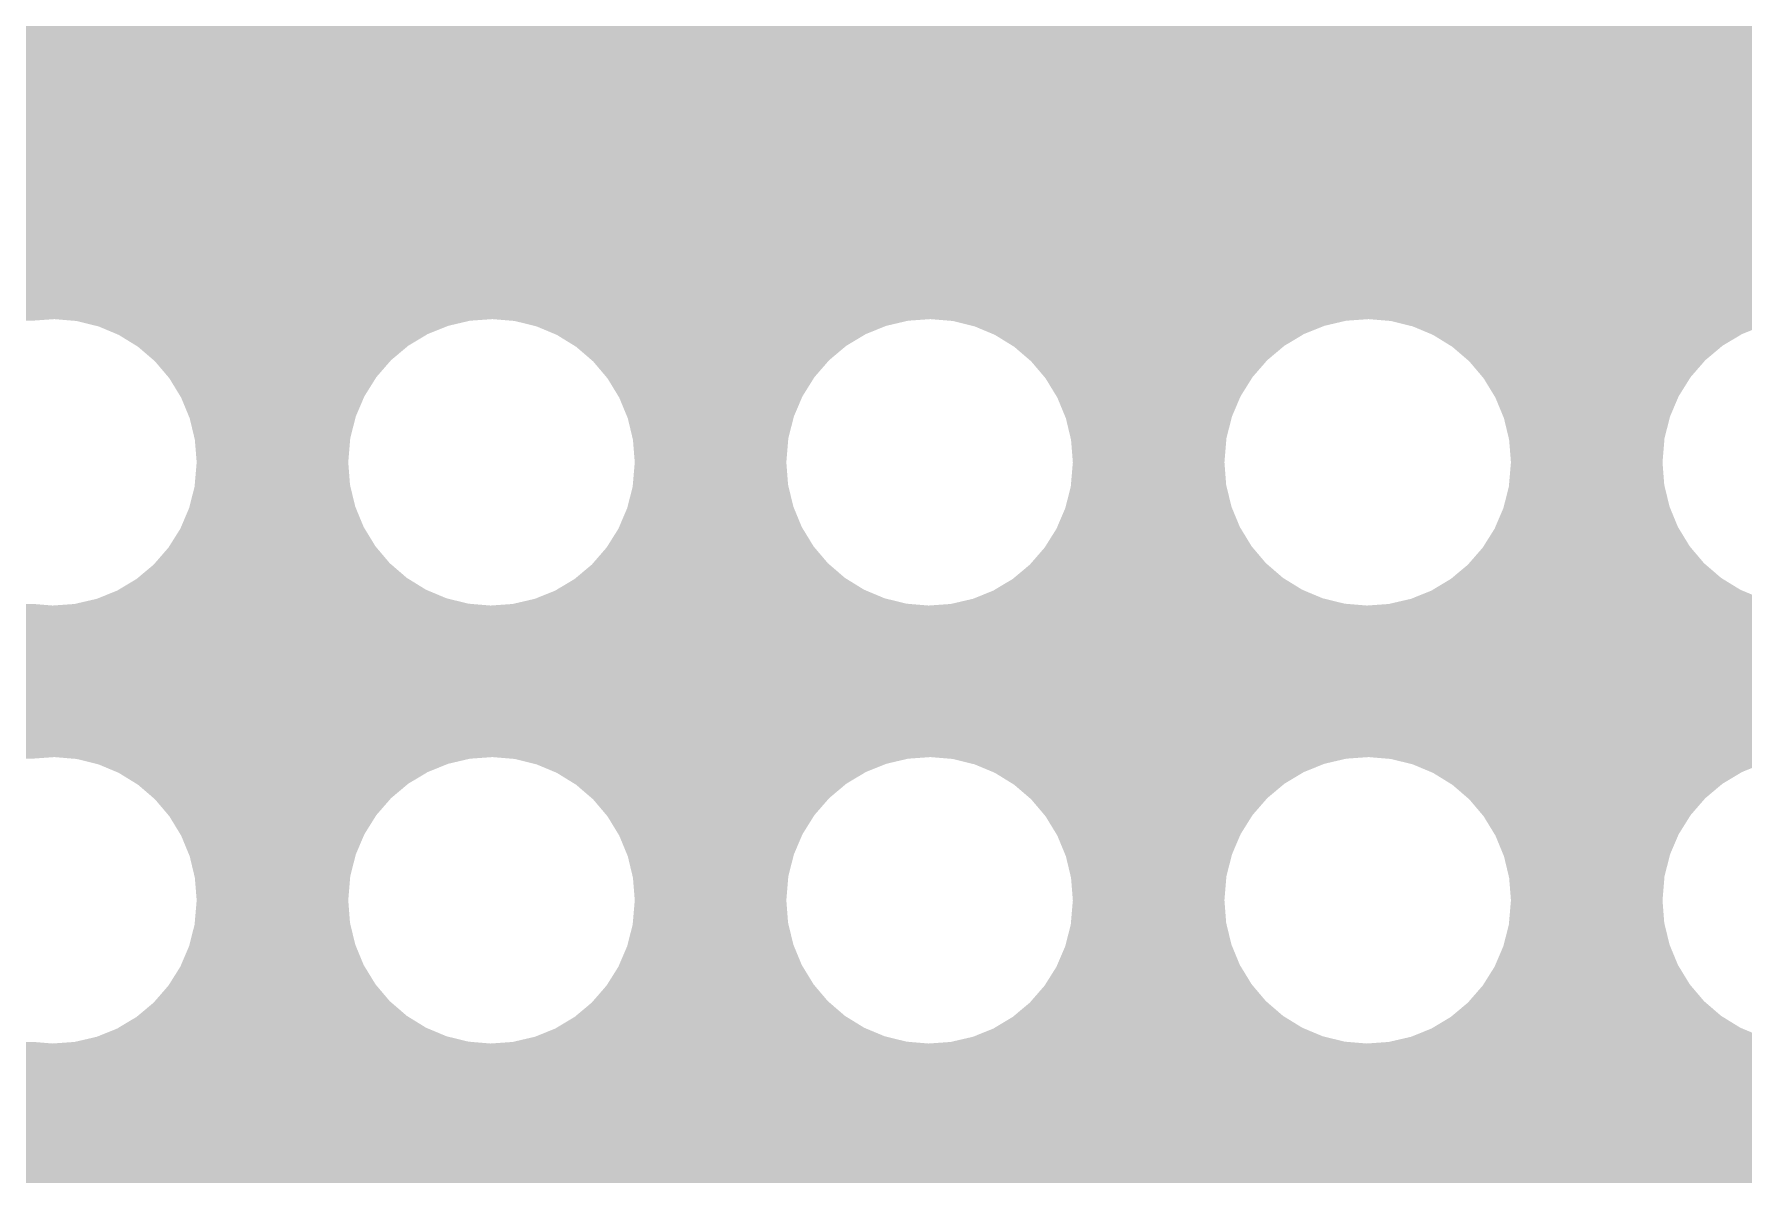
# Model space of a CAD drawing. Extents: x 295 to 953, y 10 to 290.
# Drawn here: x 723.28 to 749.06, y 153.25 to 170.45 of the extents above; entities that cross this region are included whole.
import ezdxf

# ---------------------------------------------------------------- set-up
doc = ezdxf.new("R2010")
doc.units = 0
doc.header["$LTSCALE"] = 5
doc.header["$MEASUREMENT"] = 0
doc.layers.add('PWR1', color=7, linetype='CONTINUOUS')

msp = doc.modelspace()

# ---------------------------------------------------------------- linework, layer by layer
at = {"layer": 'PWR1'}
for points in [[(624.051, 170.112), (624.051, 172.239), (797.076, 170.112), (797.076, 172.239)], [(624.051, 170.107), (624.051, 170.112), (791.317, 170.107), (791.566, 170.112)], [(624.051, 170.05), (624.051, 170.107), (791.074, 170.05), (791.317, 170.107)], [(624.051, 169.944), (624.051, 170.05), (790.849, 169.944), (791.074, 170.05)], [(624.051, 169.793), (624.051, 169.944), (790.651, 169.793), (790.849, 169.944)], [(624.051, 169.603), (624.051, 169.793), (790.489, 169.603), (790.651, 169.793)], [(624.051, 169.383), (624.051, 169.603), (790.371, 169.383), (790.489, 169.603)], [(624.051, 169.144), (624.051, 169.383), (790.302, 169.144), (790.371, 169.383)], [(624.051, 168.937), (624.051, 169.144), (790.283, 168.937), (790.302, 169.144)], [(624.051, 168.69), (624.051, 168.937), (790.31, 168.69), (790.283, 168.937)], [(624.051, 168.453), (624.051, 168.69), (790.388, 168.453), (790.31, 168.69)], [(624.051, 168.238), (624.051, 168.453), (790.514, 168.238), (790.388, 168.453)], [(624.051, 168.054), (624.051, 168.238), (790.682, 168.054), (790.514, 168.238)], [(624.051, 167.91), (624.051, 168.054), (790.885, 167.91), (790.682, 168.054)], [(624.051, 167.811), (624.051, 167.91), (791.114, 167.811), (790.885, 167.91)], [(624.051, 167.763), (624.051, 167.811), (791.358, 167.763), (791.114, 167.811)], [(624.051, 166.81), (624.051, 167.763), (797.076, 166.81), (797.076, 167.763)], [(624.051, 166.805), (624.051, 166.81), (773.156, 166.805), (773.405, 166.81)], [(624.051, 166.748), (624.051, 166.805), (772.913, 166.748), (773.156, 166.805)], [(624.051, 166.642), (624.051, 166.748), (772.688, 166.642), (772.913, 166.748)], [(624.051, 166.491), (624.051, 166.642), (772.49, 166.491), (772.688, 166.642)], [(624.051, 166.301), (624.051, 166.491), (772.328, 166.301), (772.49, 166.491)], [(624.051, 166.157), (624.051, 166.301), (772.251, 166.157), (772.328, 166.301)], [(717.269, 166.133), (716.983, 166.157), (723.25, 166.133), (723.587, 166.157)], [(723.873, 166.133), (723.587, 166.157), (729.854, 166.133), (730.191, 166.157)], [(723.923, 166.129), (723.873, 166.133), (729.836, 166.129), (729.854, 166.133)], [(724.217, 166.056), (723.923, 166.129), (729.525, 166.056), (729.836, 166.129)], [(724.251, 166.048), (724.217, 166.056), (729.505, 166.048), (729.525, 166.056)], [(724.533, 165.93), (724.251, 166.048), (729.212, 165.93), (729.505, 166.048)], [(730.477, 166.133), (730.191, 166.157), (736.458, 166.133), (736.795, 166.157)], [(730.527, 166.129), (730.477, 166.133), (736.44, 166.129), (736.458, 166.133)], [(730.821, 166.056), (730.527, 166.129), (736.129, 166.056), (736.44, 166.129)], [(730.855, 166.048), (730.821, 166.056), (736.109, 166.048), (736.129, 166.056)], [(731.137, 165.93), (730.855, 166.048), (735.816, 165.93), (736.109, 166.048)], [(737.081, 166.133), (736.795, 166.157), (743.062, 166.133), (743.399, 166.157)], [(737.131, 166.129), (737.081, 166.133), (743.044, 166.129), (743.062, 166.133)], [(737.425, 166.056), (737.131, 166.129), (742.733, 166.056), (743.044, 166.129)], [(737.459, 166.048), (737.425, 166.056), (742.713, 166.048), (742.733, 166.056)], [(737.741, 165.93), (737.459, 166.048), (742.42, 165.93), (742.713, 166.048)], [(743.685, 166.133), (743.399, 166.157), (749.666, 166.133), (750.003, 166.157)], [(743.735, 166.129), (743.685, 166.133), (749.648, 166.129), (749.666, 166.133)], [(744.029, 166.056), (743.735, 166.129), (749.337, 166.056), (749.648, 166.129)], [(744.063, 166.048), (744.029, 166.056), (749.317, 166.048), (749.337, 166.056)], [(744.345, 165.93), (744.063, 166.048), (749.024, 165.93), (749.317, 166.048)], [(724.562, 165.917), (724.533, 165.93), (729.192, 165.917), (729.212, 165.93)], [(724.823, 165.756), (724.562, 165.917), (728.923, 165.756), (729.192, 165.917)], [(724.849, 165.74), (724.823, 165.756), (728.904, 165.74), (728.923, 165.756)], [(725.083, 165.539), (724.849, 165.74), (728.665, 165.539), (728.904, 165.74)], [(731.166, 165.917), (731.137, 165.93), (735.796, 165.917), (735.816, 165.93)], [(731.427, 165.756), (731.166, 165.917), (735.527, 165.756), (735.796, 165.917)], [(731.453, 165.74), (731.427, 165.756), (735.508, 165.74), (735.527, 165.756)], [(731.687, 165.539), (731.453, 165.74), (735.269, 165.539), (735.508, 165.74)], [(737.77, 165.917), (737.741, 165.93), (742.4, 165.917), (742.42, 165.93)], [(738.031, 165.756), (737.77, 165.917), (742.131, 165.756), (742.4, 165.917)], [(738.057, 165.74), (738.031, 165.756), (742.112, 165.74), (742.131, 165.756)], [(738.291, 165.539), (738.057, 165.74), (741.873, 165.539), (742.112, 165.74)], [(744.374, 165.917), (744.345, 165.93), (749.004, 165.917), (749.024, 165.93)], [(744.635, 165.756), (744.374, 165.917), (748.735, 165.756), (749.004, 165.917)], [(744.661, 165.74), (744.635, 165.756), (748.716, 165.74), (748.735, 165.756)], [(744.895, 165.539), (744.661, 165.74), (748.477, 165.539), (748.716, 165.74)], [(725.105, 165.52), (725.083, 165.539), (728.648, 165.52), (728.665, 165.539)], [(725.305, 165.284), (725.105, 165.52), (728.443, 165.284), (728.648, 165.52)], [(731.709, 165.52), (731.687, 165.539), (735.252, 165.52), (735.269, 165.539)], [(731.909, 165.284), (731.709, 165.52), (735.047, 165.284), (735.252, 165.52)], [(738.313, 165.52), (738.291, 165.539), (741.856, 165.52), (741.873, 165.539)], [(738.513, 165.284), (738.313, 165.52), (741.651, 165.284), (741.856, 165.52)], [(744.917, 165.52), (744.895, 165.539), (748.46, 165.52), (748.477, 165.539)], [(745.117, 165.284), (744.917, 165.52), (748.255, 165.284), (748.46, 165.52)], [(725.323, 165.262), (725.305, 165.284), (728.429, 165.262), (728.443, 165.284)], [(725.484, 164.998), (725.323, 165.262), (728.264, 164.998), (728.429, 165.262)], [(731.927, 165.262), (731.909, 165.284), (735.033, 165.262), (735.047, 165.284)], [(732.088, 164.998), (731.927, 165.262), (734.868, 164.998), (735.033, 165.262)], [(738.531, 165.262), (738.513, 165.284), (741.637, 165.262), (741.651, 165.284)], [(738.692, 164.998), (738.531, 165.262), (741.472, 164.998), (741.637, 165.262)], [(745.135, 165.262), (745.117, 165.284), (748.241, 165.262), (748.255, 165.284)], [(745.296, 164.998), (745.135, 165.262), (748.076, 164.998), (748.241, 165.262)], [(725.499, 164.974), (725.484, 164.998), (728.253, 164.974), (728.264, 164.998)], [(725.617, 164.688), (725.499, 164.974), (728.131, 164.688), (728.253, 164.974)], [(732.103, 164.974), (732.088, 164.998), (734.857, 164.974), (734.868, 164.998)], [(732.221, 164.688), (732.103, 164.974), (734.735, 164.688), (734.857, 164.974)], [(738.707, 164.974), (738.692, 164.998), (741.461, 164.974), (741.472, 164.998)], [(738.825, 164.688), (738.707, 164.974), (741.339, 164.688), (741.461, 164.974)], [(745.311, 164.974), (745.296, 164.998), (748.065, 164.974), (748.076, 164.998)], [(745.429, 164.688), (745.311, 164.974), (747.943, 164.688), (748.065, 164.974)], [(725.628, 164.662), (725.617, 164.688), (728.125, 164.662), (728.131, 164.688)], [(732.232, 164.662), (732.221, 164.688), (734.729, 164.662), (734.735, 164.688)], [(738.836, 164.662), (738.825, 164.688), (741.333, 164.662), (741.339, 164.688)], [(745.44, 164.662), (745.429, 164.688), (747.937, 164.662), (747.943, 164.688)], [(725.7, 164.361), (725.628, 164.662), (728.048, 164.361), (728.125, 164.662)], [(732.304, 164.361), (732.232, 164.662), (734.652, 164.361), (734.729, 164.662)], [(738.908, 164.361), (738.836, 164.662), (741.256, 164.361), (741.333, 164.662)], [(745.512, 164.361), (745.44, 164.662), (747.86, 164.361), (747.937, 164.662)], [(725.706, 164.334), (725.7, 164.361), (728.046, 164.334), (728.048, 164.361)], [(725.733, 163.998), (725.706, 164.334), (728.018, 163.998), (728.046, 164.334)], [(732.31, 164.334), (732.304, 164.361), (734.65, 164.334), (734.652, 164.361)], [(732.337, 163.998), (732.31, 164.334), (734.622, 163.998), (734.65, 164.334)], [(738.914, 164.334), (738.908, 164.361), (741.254, 164.334), (741.256, 164.361)], [(738.941, 163.998), (738.914, 164.334), (741.226, 163.998), (741.254, 164.334)], [(745.518, 164.334), (745.512, 164.361), (747.858, 164.334), (747.86, 164.361)], [(745.545, 163.998), (745.518, 164.334), (747.83, 163.998), (747.858, 164.334)], [(725.704, 163.661), (725.733, 163.998), (728.044, 163.661), (728.018, 163.998)], [(732.308, 163.661), (732.337, 163.998), (734.648, 163.661), (734.622, 163.998)], [(738.912, 163.661), (738.941, 163.998), (741.252, 163.661), (741.226, 163.998)], [(745.516, 163.661), (745.545, 163.998), (747.856, 163.661), (747.83, 163.998)], [(725.702, 163.634), (725.704, 163.661), (728.05, 163.634), (728.044, 163.661)], [(732.306, 163.634), (732.308, 163.661), (734.654, 163.634), (734.648, 163.661)], [(738.91, 163.634), (738.912, 163.661), (741.258, 163.634), (741.252, 163.661)], [(745.514, 163.634), (745.516, 163.661), (747.862, 163.634), (747.856, 163.661)], [(725.626, 163.333), (725.702, 163.634), (728.123, 163.333), (728.05, 163.634)], [(732.23, 163.333), (732.306, 163.634), (734.727, 163.333), (734.654, 163.634)], [(738.834, 163.333), (738.91, 163.634), (741.331, 163.333), (741.258, 163.634)], [(745.438, 163.333), (745.514, 163.634), (747.935, 163.333), (747.862, 163.634)], [(725.497, 163.021), (725.619, 163.307), (728.251, 163.021), (728.133, 163.307)], [(725.619, 163.307), (725.626, 163.333), (728.133, 163.307), (728.123, 163.333)], [(732.101, 163.021), (732.223, 163.307), (734.855, 163.021), (734.737, 163.307)], [(732.223, 163.307), (732.23, 163.333), (734.737, 163.307), (734.727, 163.333)], [(738.705, 163.021), (738.827, 163.307), (741.459, 163.021), (741.341, 163.307)], [(738.827, 163.307), (738.834, 163.333), (741.341, 163.307), (741.331, 163.333)], [(745.309, 163.021), (745.431, 163.307), (748.063, 163.021), (747.945, 163.307)], [(745.431, 163.307), (745.438, 163.333), (747.945, 163.307), (747.935, 163.333)], [(725.321, 162.733), (725.487, 162.997), (728.427, 162.733), (728.266, 162.997)], [(725.487, 162.997), (725.497, 163.021), (728.266, 162.997), (728.251, 163.021)], [(731.925, 162.733), (732.091, 162.997), (735.031, 162.733), (734.87, 162.997)], [(732.091, 162.997), (732.101, 163.021), (734.87, 162.997), (734.855, 163.021)], [(738.529, 162.733), (738.695, 162.997), (741.635, 162.733), (741.474, 162.997)], [(738.695, 162.997), (738.705, 163.021), (741.474, 162.997), (741.459, 163.021)], [(745.133, 162.733), (745.299, 162.997), (748.239, 162.733), (748.078, 162.997)], [(745.299, 162.997), (745.309, 163.021), (748.078, 162.997), (748.063, 163.021)], [(725.102, 162.475), (725.307, 162.711), (728.645, 162.475), (728.445, 162.711)], [(725.307, 162.711), (725.321, 162.733), (728.445, 162.711), (728.427, 162.733)], [(731.706, 162.475), (731.911, 162.711), (735.249, 162.475), (735.049, 162.711)], [(731.911, 162.711), (731.925, 162.733), (735.049, 162.711), (735.031, 162.733)], [(738.31, 162.475), (738.515, 162.711), (741.853, 162.475), (741.653, 162.711)], [(738.515, 162.711), (738.529, 162.733), (741.653, 162.711), (741.635, 162.733)], [(744.914, 162.475), (745.119, 162.711), (748.457, 162.475), (748.257, 162.711)], [(745.119, 162.711), (745.133, 162.733), (748.257, 162.711), (748.239, 162.733)], [(724.846, 162.255), (725.086, 162.456), (728.901, 162.255), (728.668, 162.456)], [(725.086, 162.456), (725.102, 162.475), (728.668, 162.456), (728.645, 162.475)], [(731.45, 162.255), (731.69, 162.456), (735.505, 162.255), (735.272, 162.456)], [(731.69, 162.456), (731.706, 162.475), (735.272, 162.456), (735.249, 162.475)], [(738.054, 162.255), (738.294, 162.456), (742.109, 162.255), (741.876, 162.456)], [(738.294, 162.456), (738.31, 162.475), (741.876, 162.456), (741.853, 162.475)], [(744.658, 162.255), (744.898, 162.456), (748.713, 162.255), (748.48, 162.456)], [(744.898, 162.456), (744.914, 162.475), (748.48, 162.456), (748.457, 162.475)], [(724.558, 162.078), (724.827, 162.239), (729.188, 162.078), (728.927, 162.239)], [(724.827, 162.239), (724.846, 162.255), (728.927, 162.239), (728.901, 162.255)], [(731.162, 162.078), (731.431, 162.239), (735.792, 162.078), (735.531, 162.239)], [(731.431, 162.239), (731.45, 162.255), (735.531, 162.239), (735.505, 162.255)], [(737.766, 162.078), (738.035, 162.239), (742.396, 162.078), (742.135, 162.239)], [(738.035, 162.239), (738.054, 162.255), (742.135, 162.239), (742.109, 162.255)], [(744.37, 162.078), (744.639, 162.239), (749, 162.078), (748.739, 162.239)], [(744.639, 162.239), (744.658, 162.255), (748.739, 162.239), (748.713, 162.255)], [(716.956, 161.838), (717.292, 161.862), (723.56, 161.838), (723.273, 161.862)], [(723.56, 161.838), (723.896, 161.862), (730.164, 161.838), (729.877, 161.862)], [(723.896, 161.862), (723.914, 161.867), (729.877, 161.862), (729.827, 161.867)], [(723.914, 161.867), (724.225, 161.939), (729.827, 161.867), (729.533, 161.939)], [(724.225, 161.939), (724.246, 161.947), (729.533, 161.939), (729.5, 161.947)], [(724.246, 161.947), (724.538, 162.065), (729.5, 161.947), (729.218, 162.065)], [(724.538, 162.065), (724.558, 162.078), (729.218, 162.065), (729.188, 162.078)], [(730.164, 161.838), (730.5, 161.862), (736.768, 161.838), (736.481, 161.862)], [(730.5, 161.862), (730.518, 161.867), (736.481, 161.862), (736.431, 161.867)], [(730.518, 161.867), (730.829, 161.939), (736.431, 161.867), (736.137, 161.939)], [(730.829, 161.939), (730.85, 161.947), (736.137, 161.939), (736.104, 161.947)], [(730.85, 161.947), (731.142, 162.065), (736.104, 161.947), (735.822, 162.065)], [(731.142, 162.065), (731.162, 162.078), (735.822, 162.065), (735.792, 162.078)], [(736.768, 161.838), (737.104, 161.862), (743.372, 161.838), (743.085, 161.862)], [(737.104, 161.862), (737.122, 161.867), (743.085, 161.862), (743.035, 161.867)], [(737.122, 161.867), (737.433, 161.939), (743.035, 161.867), (742.741, 161.939)], [(737.433, 161.939), (737.454, 161.947), (742.741, 161.939), (742.708, 161.947)], [(737.454, 161.947), (737.746, 162.065), (742.708, 161.947), (742.426, 162.065)], [(737.746, 162.065), (737.766, 162.078), (742.426, 162.065), (742.396, 162.078)], [(743.372, 161.838), (743.708, 161.862), (749.976, 161.838), (749.689, 161.862)], [(743.708, 161.862), (743.726, 161.867), (749.689, 161.862), (749.639, 161.867)], [(743.726, 161.867), (744.037, 161.939), (749.639, 161.867), (749.345, 161.939)], [(744.037, 161.939), (744.058, 161.947), (749.345, 161.939), (749.312, 161.947)], [(744.058, 161.947), (744.35, 162.065), (749.312, 161.947), (749.03, 162.065)], [(744.35, 162.065), (744.37, 162.078), (749.03, 162.065), (749, 162.078)], [(692.165, 161.782), (692.148, 161.838), (767.322, 161.782), (767.357, 161.838)], [(692.174, 161.683), (692.165, 161.782), (767.26, 161.683), (767.322, 161.782)], [(692.191, 161.508), (692.174, 161.683), (767.185, 161.508), (767.26, 161.683)], [(692.14, 161.128), (692.182, 161.373), (767.066, 161.128), (767.128, 161.373)], [(692.182, 161.373), (692.187, 161.399), (767.128, 161.373), (767.139, 161.399)], [(692.187, 161.399), (692.191, 161.508), (767.139, 161.399), (767.185, 161.508)], [(692.109, 161.046), (692.14, 161.128), (767.045, 161.046), (767.066, 161.128)], [(691.926, 160.682), (692.042, 160.87), (767.014, 160.682), (767.03, 160.87)], [(692.042, 160.87), (692.109, 161.046), (767.03, 160.87), (767.045, 161.046)], [(691.71, 160.434), (691.897, 160.636), (767.034, 160.434), (767.018, 160.636)], [(691.897, 160.636), (691.926, 160.682), (767.018, 160.636), (767.014, 160.682)], [(691.488, 160.271), (691.59, 160.346), (767.059, 160.271), (767.041, 160.346)], [(691.59, 160.346), (691.71, 160.434), (767.041, 160.346), (767.034, 160.434)], [(624.051, 160.018), (624.051, 160.069), (767.119, 160.018), (767.107, 160.069)], [(690.697, 160.069), (690.972, 160.085), (767.107, 160.069), (767.103, 160.085)], [(690.972, 160.085), (691.239, 160.153), (767.103, 160.085), (767.087, 160.153)], [(691.239, 160.153), (691.488, 160.271), (767.087, 160.153), (767.059, 160.271)], [(624.051, 159.706), (624.051, 160.018), (767.248, 159.706), (767.119, 160.018)], [(624.051, 159.553), (624.051, 159.706), (767.341, 159.553), (767.248, 159.706)], [(717.269, 159.529), (716.983, 159.553), (723.25, 159.529), (723.587, 159.553)], [(723.873, 159.529), (723.587, 159.553), (729.854, 159.529), (730.191, 159.553)], [(723.923, 159.525), (723.873, 159.529), (729.836, 159.525), (729.854, 159.529)], [(730.477, 159.529), (730.191, 159.553), (736.458, 159.529), (736.795, 159.553)], [(730.527, 159.525), (730.477, 159.529), (736.44, 159.525), (736.458, 159.529)], [(737.081, 159.529), (736.795, 159.553), (743.062, 159.529), (743.399, 159.553)], [(737.131, 159.525), (737.081, 159.529), (743.044, 159.525), (743.062, 159.529)], [(743.685, 159.529), (743.399, 159.553), (749.666, 159.529), (750.003, 159.553)], [(743.735, 159.525), (743.685, 159.529), (749.648, 159.525), (749.666, 159.529)], [(724.217, 159.452), (723.923, 159.525), (729.525, 159.452), (729.836, 159.525)], [(724.251, 159.444), (724.217, 159.452), (729.505, 159.444), (729.525, 159.452)], [(724.533, 159.326), (724.251, 159.444), (729.212, 159.326), (729.505, 159.444)], [(724.562, 159.313), (724.533, 159.326), (729.192, 159.313), (729.212, 159.326)], [(724.823, 159.152), (724.562, 159.313), (728.923, 159.152), (729.192, 159.313)], [(730.821, 159.452), (730.527, 159.525), (736.129, 159.452), (736.44, 159.525)], [(730.855, 159.444), (730.821, 159.452), (736.109, 159.444), (736.129, 159.452)], [(731.137, 159.326), (730.855, 159.444), (735.816, 159.326), (736.109, 159.444)], [(731.166, 159.313), (731.137, 159.326), (735.796, 159.313), (735.816, 159.326)], [(731.427, 159.152), (731.166, 159.313), (735.527, 159.152), (735.796, 159.313)], [(737.425, 159.452), (737.131, 159.525), (742.733, 159.452), (743.044, 159.525)], [(737.459, 159.444), (737.425, 159.452), (742.713, 159.444), (742.733, 159.452)], [(737.741, 159.326), (737.459, 159.444), (742.42, 159.326), (742.713, 159.444)], [(737.77, 159.313), (737.741, 159.326), (742.4, 159.313), (742.42, 159.326)], [(738.031, 159.152), (737.77, 159.313), (742.131, 159.152), (742.4, 159.313)], [(744.029, 159.452), (743.735, 159.525), (749.337, 159.452), (749.648, 159.525)], [(744.063, 159.444), (744.029, 159.452), (749.317, 159.444), (749.337, 159.452)], [(744.345, 159.326), (744.063, 159.444), (749.024, 159.326), (749.317, 159.444)], [(744.374, 159.313), (744.345, 159.326), (749.004, 159.313), (749.024, 159.326)], [(744.635, 159.152), (744.374, 159.313), (748.735, 159.152), (749.004, 159.313)], [(724.849, 159.136), (724.823, 159.152), (728.904, 159.136), (728.923, 159.152)], [(725.083, 158.935), (724.849, 159.136), (728.665, 158.935), (728.904, 159.136)], [(731.453, 159.136), (731.427, 159.152), (735.508, 159.136), (735.527, 159.152)], [(731.687, 158.935), (731.453, 159.136), (735.269, 158.935), (735.508, 159.136)], [(738.057, 159.136), (738.031, 159.152), (742.112, 159.136), (742.131, 159.152)], [(738.291, 158.935), (738.057, 159.136), (741.873, 158.935), (742.112, 159.136)], [(744.661, 159.136), (744.635, 159.152), (748.716, 159.136), (748.735, 159.152)], [(744.895, 158.935), (744.661, 159.136), (748.477, 158.935), (748.716, 159.136)], [(725.105, 158.916), (725.083, 158.935), (728.648, 158.916), (728.665, 158.935)], [(725.305, 158.68), (725.105, 158.916), (728.443, 158.68), (728.648, 158.916)], [(731.709, 158.916), (731.687, 158.935), (735.252, 158.916), (735.269, 158.935)], [(731.909, 158.68), (731.709, 158.916), (735.047, 158.68), (735.252, 158.916)], [(738.313, 158.916), (738.291, 158.935), (741.856, 158.916), (741.873, 158.935)], [(738.513, 158.68), (738.313, 158.916), (741.651, 158.68), (741.856, 158.916)], [(744.917, 158.916), (744.895, 158.935), (748.46, 158.916), (748.477, 158.935)], [(745.117, 158.68), (744.917, 158.916), (748.255, 158.68), (748.46, 158.916)], [(725.323, 158.658), (725.305, 158.68), (728.429, 158.658), (728.443, 158.68)], [(725.484, 158.394), (725.323, 158.658), (728.264, 158.394), (728.429, 158.658)], [(731.927, 158.658), (731.909, 158.68), (735.033, 158.658), (735.047, 158.68)], [(732.088, 158.394), (731.927, 158.658), (734.868, 158.394), (735.033, 158.658)], [(738.531, 158.658), (738.513, 158.68), (741.637, 158.658), (741.651, 158.68)], [(738.692, 158.394), (738.531, 158.658), (741.472, 158.394), (741.637, 158.658)], [(745.135, 158.658), (745.117, 158.68), (748.241, 158.658), (748.255, 158.68)], [(745.296, 158.394), (745.135, 158.658), (748.076, 158.394), (748.241, 158.658)], [(725.499, 158.37), (725.484, 158.394), (728.253, 158.37), (728.264, 158.394)], [(725.617, 158.084), (725.499, 158.37), (728.131, 158.084), (728.253, 158.37)], [(732.103, 158.37), (732.088, 158.394), (734.857, 158.37), (734.868, 158.394)], [(732.221, 158.084), (732.103, 158.37), (734.735, 158.084), (734.857, 158.37)], [(738.707, 158.37), (738.692, 158.394), (741.461, 158.37), (741.472, 158.394)], [(738.825, 158.084), (738.707, 158.37), (741.339, 158.084), (741.461, 158.37)], [(745.311, 158.37), (745.296, 158.394), (748.065, 158.37), (748.076, 158.394)], [(745.429, 158.084), (745.311, 158.37), (747.943, 158.084), (748.065, 158.37)], [(725.628, 158.058), (725.617, 158.084), (728.125, 158.058), (728.131, 158.084)], [(725.7, 157.757), (725.628, 158.058), (728.048, 157.757), (728.125, 158.058)], [(732.232, 158.058), (732.221, 158.084), (734.729, 158.058), (734.735, 158.084)], [(732.304, 157.757), (732.232, 158.058), (734.652, 157.757), (734.729, 158.058)], [(738.836, 158.058), (738.825, 158.084), (741.333, 158.058), (741.339, 158.084)], [(738.908, 157.757), (738.836, 158.058), (741.256, 157.757), (741.333, 158.058)], [(745.44, 158.058), (745.429, 158.084), (747.937, 158.058), (747.943, 158.084)], [(745.512, 157.757), (745.44, 158.058), (747.86, 157.757), (747.937, 158.058)], [(725.706, 157.73), (725.7, 157.757), (728.046, 157.73), (728.048, 157.757)], [(725.733, 157.394), (725.706, 157.73), (728.018, 157.394), (728.046, 157.73)], [(732.31, 157.73), (732.304, 157.757), (734.65, 157.73), (734.652, 157.757)], [(732.337, 157.394), (732.31, 157.73), (734.622, 157.394), (734.65, 157.73)], [(738.914, 157.73), (738.908, 157.757), (741.254, 157.73), (741.256, 157.757)], [(738.941, 157.394), (738.914, 157.73), (741.226, 157.394), (741.254, 157.73)], [(745.518, 157.73), (745.512, 157.757), (747.858, 157.73), (747.86, 157.757)], [(745.545, 157.394), (745.518, 157.73), (747.83, 157.394), (747.858, 157.73)], [(725.704, 157.057), (725.733, 157.394), (728.044, 157.057), (728.018, 157.394)], [(732.308, 157.057), (732.337, 157.394), (734.648, 157.057), (734.622, 157.394)], [(738.912, 157.057), (738.941, 157.394), (741.252, 157.057), (741.226, 157.394)], [(745.516, 157.057), (745.545, 157.394), (747.856, 157.057), (747.83, 157.394)], [(725.626, 156.729), (725.702, 157.03), (728.123, 156.729), (728.05, 157.03)], [(725.702, 157.03), (725.704, 157.057), (728.05, 157.03), (728.044, 157.057)], [(732.23, 156.729), (732.306, 157.03), (734.727, 156.729), (734.654, 157.03)], [(732.306, 157.03), (732.308, 157.057), (734.654, 157.03), (734.648, 157.057)], [(738.834, 156.729), (738.91, 157.03), (741.331, 156.729), (741.258, 157.03)], [(738.91, 157.03), (738.912, 157.057), (741.258, 157.03), (741.252, 157.057)], [(745.438, 156.729), (745.514, 157.03), (747.935, 156.729), (747.862, 157.03)], [(745.514, 157.03), (745.516, 157.057), (747.862, 157.03), (747.856, 157.057)], [(725.497, 156.417), (725.619, 156.703), (728.251, 156.417), (728.133, 156.703)], [(725.619, 156.703), (725.626, 156.729), (728.133, 156.703), (728.123, 156.729)], [(732.101, 156.417), (732.223, 156.703), (734.855, 156.417), (734.737, 156.703)], [(732.223, 156.703), (732.23, 156.729), (734.737, 156.703), (734.727, 156.729)], [(738.705, 156.417), (738.827, 156.703), (741.459, 156.417), (741.341, 156.703)], [(738.827, 156.703), (738.834, 156.729), (741.341, 156.703), (741.331, 156.729)], [(745.309, 156.417), (745.431, 156.703), (748.063, 156.417), (747.945, 156.703)], [(745.431, 156.703), (745.438, 156.729), (747.945, 156.703), (747.935, 156.729)], [(725.321, 156.129), (725.487, 156.393), (728.427, 156.129), (728.266, 156.393)], [(725.487, 156.393), (725.497, 156.417), (728.266, 156.393), (728.251, 156.417)], [(731.925, 156.129), (732.091, 156.393), (735.031, 156.129), (734.87, 156.393)], [(732.091, 156.393), (732.101, 156.417), (734.87, 156.393), (734.855, 156.417)], [(738.529, 156.129), (738.695, 156.393), (741.635, 156.129), (741.474, 156.393)], [(738.695, 156.393), (738.705, 156.417), (741.474, 156.393), (741.459, 156.417)], [(745.133, 156.129), (745.299, 156.393), (748.239, 156.129), (748.078, 156.393)], [(745.299, 156.393), (745.309, 156.417), (748.078, 156.393), (748.063, 156.417)], [(725.102, 155.871), (725.307, 156.107), (728.645, 155.871), (728.445, 156.107)], [(725.307, 156.107), (725.321, 156.129), (728.445, 156.107), (728.427, 156.129)], [(731.706, 155.871), (731.911, 156.107), (735.249, 155.871), (735.049, 156.107)], [(731.911, 156.107), (731.925, 156.129), (735.049, 156.107), (735.031, 156.129)], [(738.31, 155.871), (738.515, 156.107), (741.853, 155.871), (741.653, 156.107)], [(738.515, 156.107), (738.529, 156.129), (741.653, 156.107), (741.635, 156.129)], [(744.914, 155.871), (745.119, 156.107), (748.457, 155.871), (748.257, 156.107)], [(745.119, 156.107), (745.133, 156.129), (748.257, 156.107), (748.239, 156.129)], [(724.846, 155.651), (725.086, 155.852), (728.901, 155.651), (728.668, 155.852)], [(725.086, 155.852), (725.102, 155.871), (728.668, 155.852), (728.645, 155.871)], [(731.45, 155.651), (731.69, 155.852), (735.505, 155.651), (735.272, 155.852)], [(731.69, 155.852), (731.706, 155.871), (735.272, 155.852), (735.249, 155.871)], [(738.054, 155.651), (738.294, 155.852), (742.109, 155.651), (741.876, 155.852)], [(738.294, 155.852), (738.31, 155.871), (741.876, 155.852), (741.853, 155.871)], [(744.658, 155.651), (744.898, 155.852), (748.713, 155.651), (748.48, 155.852)], [(744.898, 155.852), (744.914, 155.871), (748.48, 155.852), (748.457, 155.871)], [(724.246, 155.343), (724.538, 155.461), (729.5, 155.343), (729.218, 155.461)], [(724.538, 155.461), (724.558, 155.474), (729.218, 155.461), (729.188, 155.474)], [(724.558, 155.474), (724.827, 155.635), (729.188, 155.474), (728.927, 155.635)], [(724.827, 155.635), (724.846, 155.651), (728.927, 155.635), (728.901, 155.651)], [(730.85, 155.343), (731.142, 155.461), (736.104, 155.343), (735.822, 155.461)], [(731.142, 155.461), (731.162, 155.474), (735.822, 155.461), (735.792, 155.474)], [(731.162, 155.474), (731.431, 155.635), (735.792, 155.474), (735.531, 155.635)], [(731.431, 155.635), (731.45, 155.651), (735.531, 155.635), (735.505, 155.651)], [(737.454, 155.343), (737.746, 155.461), (742.708, 155.343), (742.426, 155.461)], [(737.746, 155.461), (737.766, 155.474), (742.426, 155.461), (742.396, 155.474)], [(737.766, 155.474), (738.035, 155.635), (742.396, 155.474), (742.135, 155.635)], [(738.035, 155.635), (738.054, 155.651), (742.135, 155.635), (742.109, 155.651)], [(744.058, 155.343), (744.35, 155.461), (749.312, 155.343), (749.03, 155.461)], [(744.35, 155.461), (744.37, 155.474), (749.03, 155.461), (749, 155.474)], [(744.37, 155.474), (744.639, 155.635), (749, 155.474), (748.739, 155.635)], [(744.639, 155.635), (744.658, 155.651), (748.739, 155.635), (748.713, 155.651)], [(663.682, 155.196), (663.67, 155.234), (759.582, 155.196), (759.571, 155.234)], [(663.684, 155.191), (663.682, 155.196), (759.584, 155.191), (759.582, 155.196)], [(663.701, 155.125), (663.684, 155.191), (759.618, 155.125), (759.584, 155.191)], [(716.956, 155.234), (717.292, 155.258), (723.56, 155.234), (723.273, 155.258)], [(723.56, 155.234), (723.896, 155.258), (730.164, 155.234), (729.877, 155.258)], [(723.896, 155.258), (723.914, 155.263), (729.877, 155.258), (729.827, 155.263)], [(723.914, 155.263), (724.225, 155.335), (729.827, 155.263), (729.533, 155.335)], [(724.225, 155.335), (724.246, 155.343), (729.533, 155.335), (729.5, 155.343)], [(730.164, 155.234), (730.5, 155.258), (736.768, 155.234), (736.481, 155.258)], [(730.5, 155.258), (730.518, 155.263), (736.481, 155.258), (736.431, 155.263)], [(730.518, 155.263), (730.829, 155.335), (736.431, 155.263), (736.137, 155.335)], [(730.829, 155.335), (730.85, 155.343), (736.137, 155.335), (736.104, 155.343)], [(736.768, 155.234), (737.104, 155.258), (743.372, 155.234), (743.085, 155.258)], [(737.104, 155.258), (737.122, 155.263), (743.085, 155.258), (743.035, 155.263)], [(737.122, 155.263), (737.433, 155.335), (743.035, 155.263), (742.741, 155.335)], [(737.433, 155.335), (737.454, 155.343), (742.741, 155.335), (742.708, 155.343)], [(743.372, 155.234), (743.708, 155.258), (749.976, 155.234), (749.689, 155.258)], [(743.708, 155.258), (743.726, 155.263), (749.689, 155.258), (749.639, 155.263)], [(743.726, 155.263), (744.037, 155.335), (749.639, 155.263), (749.345, 155.335)], [(744.037, 155.335), (744.058, 155.343), (749.345, 155.335), (749.312, 155.343)], [(663.714, 155.052), (663.701, 155.125), (759.656, 155.052), (759.618, 155.125)], [(663.722, 154.978), (663.714, 155.052), (759.694, 154.978), (759.656, 155.052)], [(663.723, 154.946), (663.722, 154.978), (759.711, 154.946), (759.694, 154.978)], [(663.724, 154.904), (663.723, 154.946), (759.744, 154.904), (759.711, 154.946)], [(663.723, 154.852), (663.724, 154.904), (759.785, 154.852), (759.744, 154.904)], [(663.667, 154.562), (663.689, 154.633), (760.078, 154.562), (759.996, 154.633)], [(663.689, 154.633), (663.705, 154.705), (759.996, 154.633), (759.911, 154.705)], [(663.705, 154.705), (663.709, 154.731), (759.911, 154.705), (759.882, 154.731)], [(663.709, 154.731), (663.717, 154.779), (759.882, 154.731), (759.844, 154.779)], [(663.717, 154.779), (663.723, 154.852), (759.844, 154.779), (759.785, 154.852)], [(663.572, 154.362), (663.602, 154.415), (760.49, 154.362), (760.33, 154.415)], [(663.602, 154.415), (663.608, 154.426), (760.33, 154.415), (760.311, 154.426)], [(663.608, 154.426), (663.64, 154.493), (760.311, 154.426), (760.193, 154.493)], [(663.64, 154.493), (663.663, 154.551), (760.193, 154.493), (760.091, 154.551)], [(663.663, 154.551), (663.667, 154.562), (760.091, 154.551), (760.078, 154.562)], [(653.755, 154.245), (653.779, 154.291), (797.076, 154.245), (797.076, 154.291)], [(653.779, 154.291), (653.784, 154.3), (760.865, 154.291), (760.796, 154.3)], [(663.288, 154.057), (663.1, 154.245), (797.076, 154.057), (797.076, 154.245)], [(663.531, 154.3), (663.549, 154.327), (760.796, 154.3), (760.592, 154.327)], [(663.549, 154.327), (663.572, 154.362), (760.592, 154.327), (760.49, 154.362)], [(653.166, 153.791), (653.321, 153.864), (797.076, 153.791), (797.076, 153.864)], [(662.707, 153.864), (662.781, 153.868), (797.076, 153.864), (797.076, 153.868)], [(662.781, 153.868), (662.855, 153.878), (797.076, 153.868), (797.076, 153.878)], [(662.855, 153.878), (662.927, 153.892), (797.076, 153.878), (797.076, 153.892)], [(662.927, 153.892), (662.999, 153.912), (797.076, 153.892), (797.076, 153.912)], [(662.999, 153.912), (663.068, 153.937), (797.076, 153.912), (797.076, 153.937)], [(663.068, 153.937), (663.136, 153.967), (797.076, 153.937), (797.076, 153.967)], [(663.136, 153.967), (663.202, 154.002), (797.076, 153.967), (797.076, 154.002)], [(663.202, 154.002), (663.265, 154.041), (797.076, 154.002), (797.076, 154.041)], [(663.265, 154.041), (663.288, 154.057), (797.076, 154.041), (797.076, 154.057)], [(624.051, 152.779), (624.051, 153.73), (797.076, 152.779), (797.076, 153.73)], [(652.674, 153.73), (652.924, 153.734), (797.076, 153.73), (797.076, 153.734)], [(652.924, 153.734), (653.166, 153.791), (797.076, 153.734), (797.076, 153.791)]]:
    msp.add_solid(points, dxfattribs=at)

doc.saveas('drawing.dxf')
